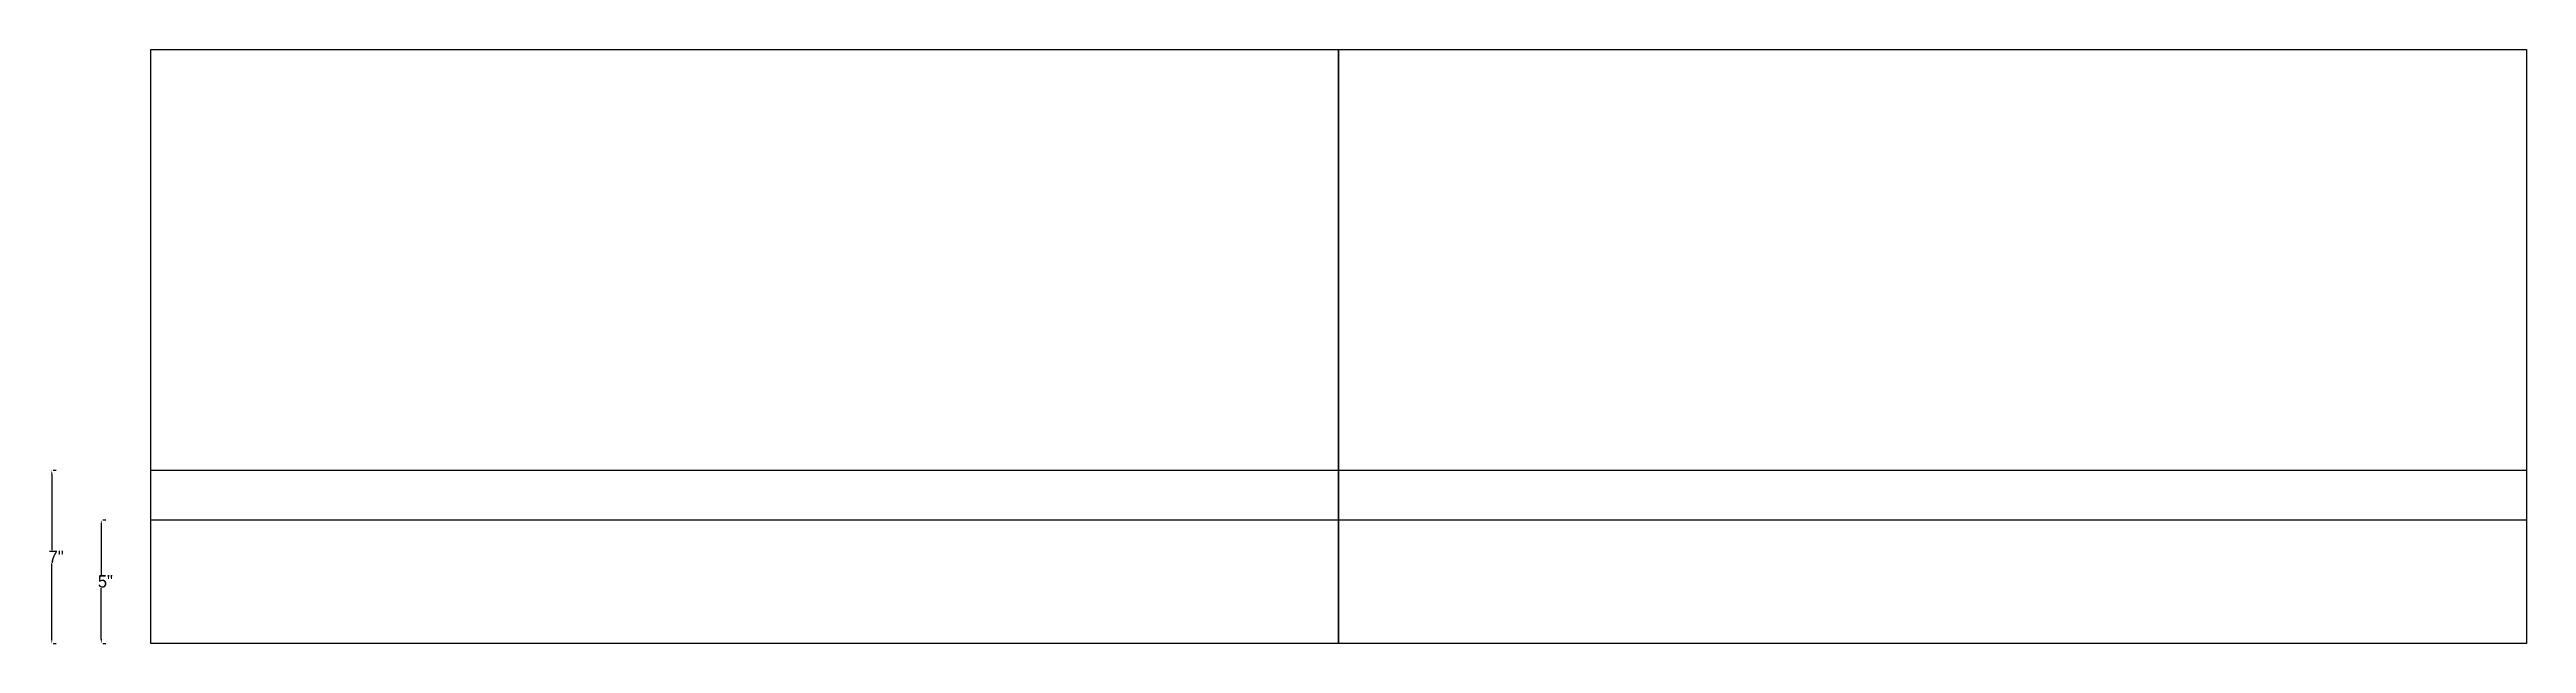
# Model space of a CAD drawing. Extents: x 8 to 108, y 36 to 60.
import ezdxf

# ---------------------------------------------------------------- set-up
doc = ezdxf.new("R2010")
doc.units = 0
doc.layers.add('TEXT', color=2, linetype='CONTINUOUS')

msp = doc.modelspace()

# ---------------------------------------------------------------- linework, layer by layer
at = {"layer": 'TEXT', "color": 0}
for p, q in [((12, 60), (60, 60)), ((12, 36), (12, 60)), ((60, 60), (60, 36)), ((60, 36), (60, 60)), ((60, 60), (108, 60)), ((108, 60), (108, 36)), ((8, 42.82), (8, 39.77)), ((8.06, 43), (8.18, 43)), ((12, 43), (60, 43)), ((60, 43), (108, 43)), ((10, 40.82), (10, 38.77)), ((10.06, 41), (10.18, 41)), ((12, 41), (60, 41)), ((60, 41), (108, 41)), ((8, 36.18), (8, 39.23)), ((10, 36.18), (10, 38.23)), ((8.06, 36), (8.18, 36)), ((10.06, 36), (10.18, 36)), ((60, 36), (12, 36)), ((108, 36), (60, 36))]:
    msp.add_line(p, q, dxfattribs=at)
for points in [[(8.03, 42.82), (7.97, 42.82), (8, 43)], [(10.03, 40.82), (9.97, 40.82), (10, 41)], [(8.03, 36.18), (7.97, 36.18), (8, 36)], [(10.03, 36.18), (9.97, 36.18), (10, 36)]]:
    msp.add_solid(points, dxfattribs=at)

# ---------------------------------------------------------------- texts
for s, p in [('7"', (7.87, 39.25)), ('5"', (9.86, 38.26))]:
    msp.add_text(s, height=0.5, dxfattribs=at).set_placement(p)

doc.saveas('drawing.dxf')
